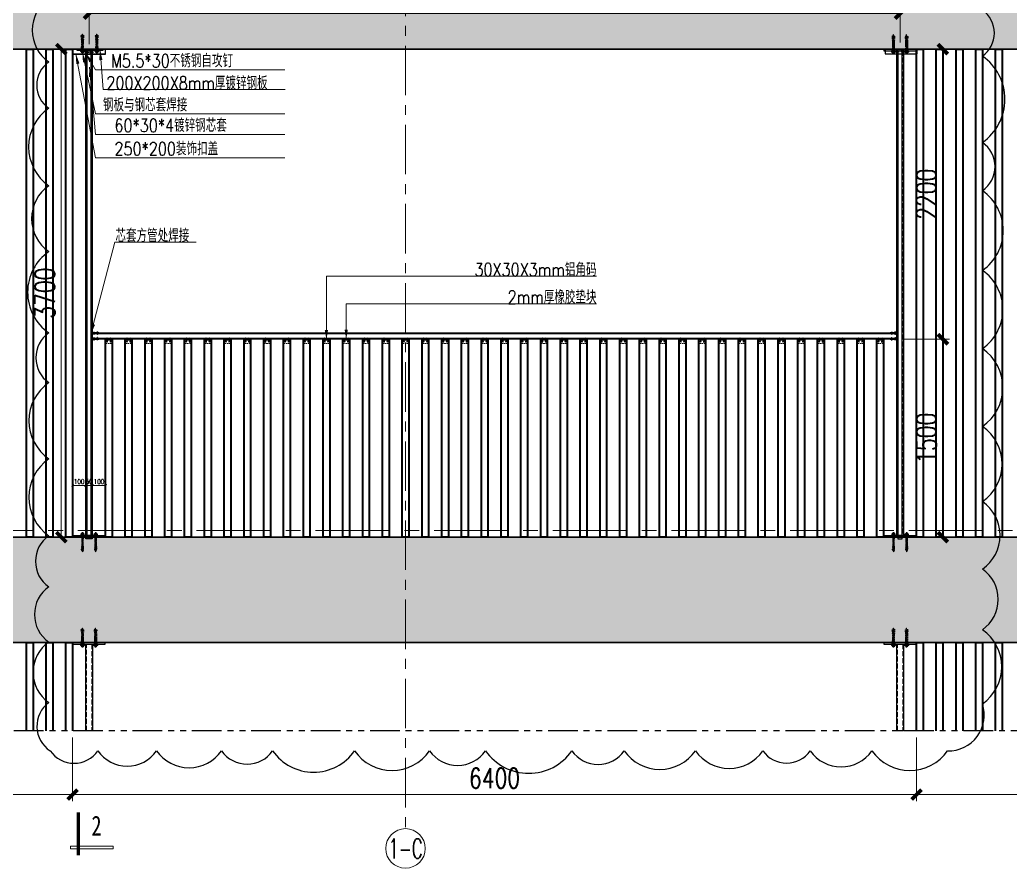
# Model space of a CAD drawing. Header units: millimetres. Extents: x 105307 to 134823, y 171302 to 228148.
# Drawn here: x 112036 to 119546, y 181940 to 188372 of the extents above; entities that cross this region are included whole.
import ezdxf
from ezdxf.enums import TextEntityAlignment as Align

# ---------------------------------------------------------------- set-up
doc = ezdxf.new("R2010")
doc.units = ezdxf.units.MM
for name, pattern in [('ACAD_ISO04W100', [30, 24, -3, 0, -3]), ('CENTER', [2, 1.25, -0.25, 0.25, -0.25]), ('DASH', [0.35, 0.25, -0.1]), ('DOTE', [2.42, 2, -0.2, 0.02, -0.2]), ('HIDDEN', [0.375, 0.25, -0.125]), ('PHANTOM2', [1.25, 0.625, -0.125, 0.125, -0.125, 0.125, -0.125])]:
    doc.linetypes.add(name, pattern=pattern)
doc.layers.get('DEFPOINTS').update_dxf_attribs({"lineweight": 0})
for name, color, linetype in [('00-AFDC-填充', 8, 'Continuous'), ('00_AXIS_轴线', 1, 'DOTE'), ('00_GJ-J 钢截面', 30, 'Continuous'), ('00_GJ-J 钢材截面', 30, 'Continuous'), ('00_SCREW_配件', 11, 'Continuous'), ('00_TC 填充', 252, 'Continuous'), ('00_ZDX 折断线', 6, 'PHANTOM2'), ('A-HATCH', 8, 'Continuous'), ('dim', 1, 'Continuous'), ('Q03轴线', 1, 'ACAD_ISO04W100'), ('Q08虚线', 75, 'HIDDEN'), ('Q09五金', 31, 'Continuous')]:
    doc.layers.add(name, color=color, linetype=linetype)
for name, color, linetype, lineweight in [('00_BZ 标注', 1, 'Continuous', 20), ('00_JG  结构', 5, 'Continuous', 30), ('00_JIAO 胶', 247, 'Continuous', 9), ('00_WZ 文字', 2, 'Continuous', 20), ('00_XC-T 型材投影', 143, 'Continuous', 40), ('00_XX 虚线', 8, 'HIDDEN', 9), ('00_ZX 轴线', 1, 'CENTER', 9)]:
    doc.layers.add(name, color=color, linetype=linetype, lineweight=lineweight)
doc.styles.add('_HZTXT', font='txt.shx', dxfattribs={"width": 0.8, "bigfont": 'HZTXT.shx'})
doc.styles.add('AFDC', font='romans.shx', dxfattribs={"width": 0.75, "bigfont": 'chinese.shx'})
doc.styles.add('AFDC-标题', font='STXIHEI.TTF', dxfattribs={"width": 0.75})
doc.dimstyles.new('DIM12', dxfattribs={"dimscale": 12, "dimtxt": 3, "dimasz": 1.5, "dimexe": 1, "dimexo": 1, "dimgap": 1, "dimtad": 1, "dimdec": 0, "dimzin": 12, "dimdsep": 46, "dimtxsty": 'AFDC', "dimblk": 'ARCHTICK', "dimcen": 1, "dimclrd": 1, "dimclre": 1, "dimclrt": 2, "dimadec": 0, "dimazin": 1, "dimtfac": 1, "dimtdec": 0, "dimtix": 1, "dimtmove": 2, "dimatfit": 3, "dimfxl": 0, "dimtolj": 1, "dimtzin": 0, "dimlwd": -1, "dimlwe": -1, "dimarcsym": 0})
doc.dimstyles.new('DIM50', dxfattribs={"dimscale": 50, "dimtxt": 3, "dimasz": 1.5, "dimexe": 1, "dimexo": 1, "dimgap": 1, "dimtad": 1, "dimdec": 0, "dimzin": 12, "dimdsep": 46, "dimtxsty": 'AFDC', "dimblk": 'ARCHTICK', "dimcen": 1, "dimclrd": 1, "dimclre": 1, "dimclrt": 2, "dimadec": 0, "dimazin": 1, "dimtfac": 1, "dimtdec": 0, "dimtix": 1, "dimtmove": 2, "dimatfit": 3, "dimfxl": 0, "dimtolj": 1, "dimtzin": 0, "dimlwd": -1, "dimlwe": -1, "dimarcsym": 0})

# ---------------------------------------------------------------- blocks, each defined once
blk = doc.blocks.new('轴线')
at = {"layer": '00_BZ 标注', "color": 1}
blk.add_circle((0, 0.03), 3, dxfattribs=at)
at = {"layer": '00_WZ 文字', "style": 'AFDC', "width": 0.6}
blk.add_attdef('A', text='', height=3, dxfattribs=at).set_placement((0.01, 0.15), align=Align.MIDDLE)
blk = doc.blocks.new('_ArchTick')
at = {"color": 0, "linetype": 'ByBlock', "const_width": 0.4}
blk.add_lwpolyline([(-0.5, -0.5), (0.5, 0.5)], dxfattribs=at)
blk = doc.blocks.new('*D68')
at = {"layer": '00_BZ 标注', "color": 1, "transparency": 16777216}
for p, q in [((109511.2, 182931.1), (109511.2, 182447.5)), ((112436.2, 182931.1), (112436.2, 182447.5)), ((109511.2, 182497.5), (112436.2, 182497.5))]:
    blk.add_line(p, q, dxfattribs=at)
at = {"layer": 'DEFPOINTS', "color": 0, "transparency": 16777216}
for p in [(109511.2, 182981.1), (112436.2, 182981.1), (112436.2, 182497.5)]:
    blk.add_point(p, dxfattribs=at)
at = {"layer": '00_BZ 标注', "color": 1, "transparency": 16777216, "xscale": 75, "yscale": 75, "zscale": 75, "rotation": 180}
blk.add_blockref('_ArchTick', (109511.2, 182497.5), dxfattribs=at)
at = {"layer": '00_BZ 标注', "color": 1, "transparency": 16777216, "xscale": 75, "yscale": 75, "zscale": 75}
blk.add_blockref('_ArchTick', (112436.2, 182497.5), dxfattribs=at)
at = {"layer": '00_BZ 标注', "color": 2, "transparency": 16777216, "insert": (110973.7, 182622.5), "char_height": 150, "attachment_point": 5, "style": 'AFDC'}
blk.add_mtext('\\A1;2925', dxfattribs=at)
blk = doc.blocks.new('*D69')
at = {"layer": '00_BZ 标注', "color": 1, "transparency": 16777216}
for p, q in [((112436.2, 182931.1), (112436.2, 182447.5)), ((118836.2, 182931.1), (118836.2, 182447.5)), ((112436.2, 182497.5), (118836.2, 182497.5))]:
    blk.add_line(p, q, dxfattribs=at)
at = {"layer": 'DEFPOINTS', "color": 0, "transparency": 16777216}
for p in [(112436.2, 182981.1), (118836.2, 182981.1), (118836.2, 182497.5)]:
    blk.add_point(p, dxfattribs=at)
at = {"layer": '00_BZ 标注', "color": 1, "transparency": 16777216, "xscale": 75, "yscale": 75, "zscale": 75, "rotation": 180}
blk.add_blockref('_ArchTick', (112436.2, 182497.5), dxfattribs=at)
at = {"layer": '00_BZ 标注', "color": 1, "transparency": 16777216, "xscale": 75, "yscale": 75, "zscale": 75}
blk.add_blockref('_ArchTick', (118836.2, 182497.5), dxfattribs=at)
at = {"layer": '00_BZ 标注', "color": 2, "transparency": 16777216, "insert": (115636.2, 182622.5), "char_height": 150, "attachment_point": 5, "style": 'AFDC'}
blk.add_mtext('\\A1;6400', dxfattribs=at)
blk = doc.blocks.new('*D70')
at = {"layer": '00_BZ 标注', "color": 1, "transparency": 16777216}
for p, q in [((118836.2, 182931.1), (118836.2, 182447.5)), ((121761.2, 182931.1), (121761.2, 182447.5)), ((118836.2, 182497.5), (121761.2, 182497.5))]:
    blk.add_line(p, q, dxfattribs=at)
at = {"layer": 'DEFPOINTS', "color": 0, "transparency": 16777216}
for p in [(118836.2, 182981.1), (121761.2, 182981.1), (121761.2, 182497.5)]:
    blk.add_point(p, dxfattribs=at)
at = {"layer": '00_BZ 标注', "color": 1, "transparency": 16777216, "xscale": 75, "yscale": 75, "zscale": 75, "rotation": 180}
blk.add_blockref('_ArchTick', (118836.2, 182497.5), dxfattribs=at)
at = {"layer": '00_BZ 标注', "color": 1, "transparency": 16777216, "xscale": 75, "yscale": 75, "zscale": 75}
blk.add_blockref('_ArchTick', (121761.2, 182497.5), dxfattribs=at)
at = {"layer": '00_BZ 标注', "color": 2, "transparency": 16777216, "insert": (120298.7, 182622.5), "char_height": 150, "attachment_point": 5, "style": 'AFDC'}
blk.add_mtext('\\A1;2925', dxfattribs=at)
blk = doc.blocks.new('sesg')
at = {"layer": '00_WZ 文字'}
blk.add_lwpolyline([(-1.2, 0.2), (5.3, 0.2), (5.3, -0.2), (-1.2, -0.2)], close=True, dxfattribs=at)
at = {"layer": '00_WZ 文字', "const_width": 0.5}
blk.add_lwpolyline([(0, 1.2), (0, -5.3)], dxfattribs=at)
at = {"layer": '00_WZ 文字', "style": 'AFDC', "width": 0.75}
blk.add_attdef('Y', (2, -4.8), '', height=3, dxfattribs=at)
blk = doc.blocks.new('sdfsf')
at = {"layer": 'Q03轴线', "ltscale": 0.5}
blk.add_line((48419.5, -7663.6), (48571.1, -7663.6), dxfattribs=at)
at = {"layer": 'Q08虚线', "ltscale": 10}
for p, q in [((48446.5, -7656.4), (48447.4, -7670.8)), ((48447.8, -7658.8), (48448.5, -7668.4)), ((48448.9, -7656.4), (48449.8, -7670.8)), ((48450.2, -7658.8), (48450.9, -7668.4)), ((48451.3, -7656.4), (48452.2, -7670.8)), ((48452.6, -7658.8), (48453.3, -7668.4)), ((48453.7, -7656.4), (48454.6, -7670.8)), ((48455, -7658.8), (48455.7, -7668.4)), ((48456.1, -7656.4), (48457, -7670.8)), ((48457.4, -7658.8), (48458.1, -7668.4)), ((48458.5, -7656.4), (48459.4, -7670.8)), ((48459.8, -7658.8), (48460.5, -7668.4)), ((48460.9, -7656.4), (48461.8, -7670.8)), ((48462.2, -7658.8), (48462.9, -7668.4)), ((48463.3, -7656.4), (48464.2, -7670.8)), ((48464.6, -7658.8), (48465.3, -7668.4)), ((48465.7, -7656.4), (48466.6, -7670.8)), ((48467, -7658.8), (48467.7, -7668.4)), ((48468.1, -7656.4), (48469, -7670.8))]:
    blk.add_line(p, q, dxfattribs=at)
at = {"layer": 'Q08虚线'}
for p, q in [((48469.5, -7660.1), (48469.5, -7669.6)), ((48527.9, -7657.6), (48535.1, -7657.6)), ((48527.9, -7669.6), (48535.1, -7669.6))]:
    blk.add_line(p, q, dxfattribs=at)
for points in [[(48469.5, -7657.6), (48468.1, -7656.4), (48467, -7658.8), (48465.7, -7656.4), (48464.6, -7658.8), (48463.3, -7656.4), (48462.2, -7658.8), (48460.9, -7656.4), (48459.8, -7658.8), (48458.5, -7656.4), (48457.4, -7658.8), (48456.1, -7656.4), (48455, -7658.8), (48453.7, -7656.4), (48452.6, -7658.8), (48451.3, -7656.4), (48450.2, -7658.8), (48448.9, -7656.4), (48447.8, -7658.8), (48446.5, -7656.4), (48446.1, -7657.4)], [(48446.1, -7668.4), (48447.4, -7670.8), (48448.5, -7668.4), (48449.8, -7670.8), (48450.9, -7668.4), (48452.2, -7670.8), (48453.3, -7668.4), (48454.6, -7670.8), (48455.7, -7668.4), (48457, -7670.8), (48458.1, -7668.4), (48459.4, -7670.8), (48460.5, -7668.4), (48461.8, -7670.8), (48462.9, -7668.4), (48464.2, -7670.8), (48465.3, -7668.4), (48466.6, -7670.8), (48467.7, -7668.4), (48469, -7670.8), (48469.5, -7669.6)]]:
    blk.add_lwpolyline(points, dxfattribs=at)
for points in [[(48524.7, -7657.6), (48469.5, -7657.6), (48469.5, -7669.6), (48524.7, -7669.6)], [(48527.9, -7670.8), (48527.9, -7656.4), (48524.7, -7656.4), (48524.7, -7670.8)]]:
    blk.add_lwpolyline(points, close=True, dxfattribs=at)
blk.add_lwpolyline([(48556.1, -7670.8, 0.414214), (48558.5, -7668.4), (48558.5, -7658.8, 0.414214), (48556.1, -7656.4), (48553.1, -7656.4), (48553.1, -7654.6), (48535.1, -7656.4), (48535.1, -7662.1), (48538.2, -7662.1), (48538.2, -7665.2), (48535.1, -7665.2), (48535.1, -7669.6), (48535.1, -7670.8), (48553.1, -7672.6), (48553.1, -7670.8)], format="xyb", close=True, dxfattribs=at)
blk.add_lwpolyline([(48553.1, -7671.3, 0.364755), (48549.1, -7666.6), (48541.3, -7665.2), (48541.3, -7662.1), (48549.1, -7660.7, 0.364755), (48553.1, -7656)], format="xyb", dxfattribs=at)
at = {"layer": 'Q09五金'}
for p, q in [((48426.2, -7658.8), (48426.9, -7668.4)), ((48427.3, -7656.4), (48428.2, -7670.8)), ((48428.6, -7658.8), (48429.3, -7668.4)), ((48428.6, -7658.8), (48429.3, -7668.4)), ((48429.7, -7656.4), (48430.6, -7670.8)), ((48431, -7658.8), (48431.7, -7668.4)), ((48431, -7658.8), (48431.7, -7668.4)), ((48441.1, -7650.2), (48443.5, -7654.4)), ((48441.1, -7677.1), (48443.5, -7672.9)), ((48443.5, -7670.8), (48446.1, -7670.8))]:
    blk.add_line(p, q, dxfattribs=at)
for points in [[(48424.5, -7667.2), (48425.2, -7668.4), (48426.9, -7668.4), (48428.2, -7670.8), (48429.3, -7668.4), (48430.6, -7670.8), (48431.7, -7668.4), (48432, -7669), (48432, -7656.7), (48431, -7658.8), (48429.7, -7656.4), (48428.6, -7658.8), (48427.3, -7656.4), (48426.2, -7658.8), (48425.2, -7658.8), (48424.5, -7660), (48424.5, -7663.6)], [(48446.1, -7678), (48443.5, -7678), (48443.5, -7649.1), (48446.1, -7649.1)]]:
    blk.add_lwpolyline(points, close=True, dxfattribs=at)
for points in [[(48434.4, -7650.2), (48432, -7654.4), (48432, -7672.9), (48434.4, -7677.1)], [(48441.1, -7657.4), (48434.3, -7657.4)], [(48443.5, -7656.4), (48446.1, -7656.4)], [(48441.1, -7669.9), (48434.4, -7669.9)]]:
    blk.add_lwpolyline(points, dxfattribs=at)
blk.add_lwpolyline([(48441, -7650.2), (48434.4, -7650.2, 0.309486), (48434.3, -7657.4, 0.176686), (48434.4, -7669.9, 0.30947), (48434.4, -7677.1), (48441.1, -7677.1, 0.30947), (48441.1, -7669.9, 0.176686), (48441.1, -7657.4, 0.309486)], format="xyb", close=True, dxfattribs=at)
blk = doc.blocks.new('A$Ce35b2fd0')
at = {"layer": '00_GJ-J 钢材截面'}
blk.add_lwpolyline([(-2, 122), (10, 122), (10, -122), (-2, -122)], close=True, dxfattribs=at)
at = {"layer": 'dim'}
for p in [(-48446.6, 7713.6), (-48446.6, 7613.6)]:
    blk.add_blockref('sdfsf', p, dxfattribs=at)
blk = doc.blocks.new('*D75')
at = {"layer": '00_BZ 标注', "color": 1, "transparency": 16777216}
for p, q in [((112486.2, 188149.8), (112301, 188149.8)), ((112351, 188149.8), (112351, 184449.8)), ((112486.2, 184449.8), (112301, 184449.8))]:
    blk.add_line(p, q, dxfattribs=at)
at = {"layer": 'DEFPOINTS', "color": 0, "transparency": 16777216}
for p in [(112536.2, 188149.8), (112351, 184449.8), (112536.2, 184449.8)]:
    blk.add_point(p, dxfattribs=at)
at = {"layer": '00_BZ 标注', "color": 1, "transparency": 16777216, "xscale": 75, "yscale": 75, "zscale": 75}
for p, rotation in [((112351, 188149.8), 90), ((112351, 184449.8), 270)]:
    blk.add_blockref('_ArchTick', p, dxfattribs=dict(at, rotation=rotation))
at = {"layer": '00_BZ 标注', "color": 2, "transparency": 16777216, "insert": (112226, 186299.8), "char_height": 150, "attachment_point": 5, "rotation": 90, "style": 'AFDC'}
blk.add_mtext('\\A1;3700', dxfattribs=at)
blk = doc.blocks.new('*D72')
at = {"layer": '00_BZ 标注', "color": 1, "transparency": 16777216}
for p, q in [((112561.3, 188187.8), (112561.3, 188469.5)), ((118711.3, 188199.9), (118711.3, 188469.5)), ((112561.3, 188419.5), (118711.3, 188419.5))]:
    blk.add_line(p, q, dxfattribs=at)
at = {"layer": 'DEFPOINTS', "color": 0, "transparency": 16777216}
for p in [(118711.3, 188419.5), (112561.3, 188137.8), (118711.3, 188149.9)]:
    blk.add_point(p, dxfattribs=at)
at = {"layer": '00_BZ 标注', "color": 1, "transparency": 16777216, "xscale": 75, "yscale": 75, "zscale": 75, "rotation": 180}
blk.add_blockref('_ArchTick', (112561.3, 188419.5), dxfattribs=at)
at = {"layer": '00_BZ 标注', "color": 1, "transparency": 16777216, "xscale": 75, "yscale": 75, "zscale": 75}
blk.add_blockref('_ArchTick', (118711.3, 188419.5), dxfattribs=at)
at = {"layer": '00_BZ 标注', "color": 2, "transparency": 16777216, "insert": (115636.3, 188544.5), "char_height": 150, "attachment_point": 5, "style": 'AFDC'}
blk.add_mtext('\\A1;6150', dxfattribs=at)
blk = doc.blocks.new('*D76')
at = {"layer": '00_BZ 标注', "color": 1, "transparency": 16777216}
for p, q in [((118736.2, 185949.8), (119086.2, 185949.8)), ((119036.2, 184449.8), (119036.2, 185949.8)), ((118286.3, 184449.8), (119086.2, 184449.8))]:
    blk.add_line(p, q, dxfattribs=at)
at = {"layer": 'DEFPOINTS', "color": 0, "transparency": 16777216}
for p in [(118686.2, 185949.8), (119036.2, 185949.8), (118236.3, 184449.8)]:
    blk.add_point(p, dxfattribs=at)
at = {"layer": '00_BZ 标注', "color": 1, "transparency": 16777216, "xscale": 75, "yscale": 75, "zscale": 75}
for p, rotation in [((119036.2, 185949.8), 90), ((119036.2, 184449.8), 270)]:
    blk.add_blockref('_ArchTick', p, dxfattribs=dict(at, rotation=rotation))
at = {"layer": '00_BZ 标注', "color": 2, "transparency": 16777216, "insert": (118911.2, 185199.8), "char_height": 150, "attachment_point": 5, "rotation": 90, "style": 'AFDC'}
blk.add_mtext('\\A1;1500', dxfattribs=at)
blk = doc.blocks.new('*D77')
at = {"layer": '00_BZ 标注', "color": 1, "transparency": 16777216}
for p, q in [((117844.8, 188149.8), (119086.2, 188149.8)), ((119036.2, 185949.8), (119036.2, 188149.8)), ((118736.2, 185949.8), (119086.2, 185949.8))]:
    blk.add_line(p, q, dxfattribs=at)
at = {"layer": 'DEFPOINTS', "color": 0, "transparency": 16777216}
for p in [(117794.8, 188149.8), (119036.2, 188149.8), (118686.2, 185949.8)]:
    blk.add_point(p, dxfattribs=at)
at = {"layer": '00_BZ 标注', "color": 1, "transparency": 16777216, "xscale": 75, "yscale": 75, "zscale": 75}
for p, rotation in [((119036.2, 188149.8), 90), ((119036.2, 185949.8), 270)]:
    blk.add_blockref('_ArchTick', p, dxfattribs=dict(at, rotation=rotation))
at = {"layer": '00_BZ 标注', "color": 2, "transparency": 16777216, "insert": (118911.2, 187049.8), "char_height": 150, "attachment_point": 5, "rotation": 90, "style": 'AFDC'}
blk.add_mtext('\\A1;2200', dxfattribs=at)
blk = doc.blocks.new('*U80')
at = {"layer": '00_GJ-J 钢截面'}
blk.add_lwpolyline([(0, 459.9), (50, 459.9), (50, -3244.5), (0, -3244.5)], close=True, dxfattribs=at)
at = {"layer": '00_GJ-J 钢截面', "color": 8, "linetype": 'DASH', "ltscale": 150}
blk.add_lwpolyline([(5, 459.9), (45, 459.9), (45, -3244.5), (5, -3244.5)], close=True, dxfattribs=at)
blk = doc.blocks.new('*U42')
at = {"layer": '00_GJ-J 钢截面'}
blk.add_lwpolyline([(0, 431.5), (50, 431.5), (50, -3244.5), (0, -3244.5)], close=True, dxfattribs=at)
at = {"layer": '00_GJ-J 钢截面', "color": 8, "linetype": 'DASH', "ltscale": 150}
blk.add_lwpolyline([(5, 431.5), (45, 431.5), (45, -3244.5), (5, -3244.5)], close=True, dxfattribs=at)
blk = doc.blocks.new('*U43')
at = {"layer": '00_GJ-J 钢截面'}
blk.add_lwpolyline([(0, 533.5), (50, 533.5), (50, -5566.4), (0, -5566.4)], close=True, dxfattribs=at)
at = {"layer": '00_GJ-J 钢截面', "color": 8, "linetype": 'DASH', "ltscale": 150}
blk.add_lwpolyline([(5, 533.5), (45, 533.5), (45, -5566.4), (5, -5566.4)], close=True, dxfattribs=at)
blk = doc.blocks.new('*U51')
at = {"layer": '00_AXIS_轴线', "ltscale": 0.1}
blk.add_line((0, 4.1), (0, -16.3), dxfattribs=at)
at = {"layer": '00_SCREW_配件'}
for p, q in [((-1.5, 0), (-1.5, -0.9)), ((1.5, 0), (1.5, -0.4)), ((-2.1, -1.2), (2.1, -0.7)), ((-2.1, -1.2), (-1.5, -0.9)), ((-2.1, -1.2), (-1.5, -1.5)), ((-2.1, -2.6), (2.1, -2.1)), ((-2.1, -2.6), (-1.5, -2.3)), ((-2.1, -2.6), (-1.5, -2.9)), ((-2.1, -4), (2.1, -3.5)), ((-2.1, -4), (-1.5, -3.7)), ((-2.1, -4), (-1.5, -4.3)), ((-2.1, -5.4), (2.1, -4.9)), ((-2.1, -5.4), (-1.5, -5.1)), ((-2.1, -5.4), (-1.5, -5.7)), ((-2.1, -6.8), (2.1, -6.3)), ((-2.1, -6.8), (-1.5, -6.5)), ((-2.1, -6.8), (-1.5, -7.1)), ((-2.1, -8.2), (2.1, -7.7)), ((-2.1, -8.2), (-1.5, -7.9)), ((-2.1, -8.2), (-1.5, -8.5)), ((-2.1, -9.6), (2.1, -9.1)), ((-2.1, -9.6), (-1.5, -9.3)), ((-2.1, -9.6), (-1.5, -9.9)), ((-2.1, -11), (2.1, -10.5)), ((-2.1, -11), (-1.5, -10.7)), ((-2.1, -11), (-1.5, -11.3)), ((-1.6, -12.3), (1.7, -11.9)), ((-1.6, -12.3), (-1.3, -12)), ((-1.6, -12.3), (-1, -12.6)), ((-1.5, -0.9), (1.5, -0.4)), ((-1.5, -1.5), (1.5, -1)), ((-1.5, -1.5), (-1.5, -2.3)), ((-1.5, -2.3), (1.5, -1.8)), ((-1.5, -2.9), (1.5, -2.4)), ((-1.5, -2.9), (-1.5, -3.7)), ((-1.5, -3.7), (1.5, -3.2)), ((-1.5, -4.3), (1.5, -3.8)), ((-1.5, -4.3), (-1.5, -5.1)), ((-1.5, -5.1), (1.5, -4.6)), ((-1.5, -5.7), (1.5, -5.2)), ((-1.5, -5.7), (-1.5, -6.5)), ((-1.5, -6.5), (1.5, -6)), ((-1.5, -7.1), (1.5, -6.6)), ((-1.5, -7.1), (-1.5, -7.9)), ((-1.5, -7.9), (1.5, -7.4)), ((-1.5, -8.5), (1.5, -8)), ((-1.5, -8.5), (-1.5, -9.3)), ((-1.5, -9.3), (1.5, -8.8)), ((-1.5, -9.9), (1.5, -9.4)), ((-1.5, -9.9), (-1.5, -10.7)), ((-1.5, -10.7), (1.5, -10.2)), ((-1.5, -11.3), (1.5, -10.8)), ((-1.5, -11.3), (-1.5, -11.4)), ((-1.3, -12), (-1.5, -11.4)), ((-1.3, -12), (1.4, -11.6)), ((-1, -12.6), (1.2, -12.3)), ((-0.7, -13.4), (-1, -12.6)), ((-0.9, -13.7), (1, -13.4)), ((-0.9, -13.7), (-0.7, -13.4)), ((-0.9, -13.7), (-0.5, -13.9)), ((-0.7, -13.4), (0.8, -13.1)), ((-0.5, -13.9), (0.6, -13.8)), ((0, -15.1), (-0.5, -13.9)), ((0, -15.1), (0.6, -13.8)), ((1, -13.4), (0.6, -13.8)), ((0.8, -13.1), (1.2, -12.3)), ((1, -13.4), (0.8, -13.1)), ((1.7, -11.9), (1.2, -12.3)), ((1.4, -11.6), (1.5, -11.4)), ((1.7, -11.9), (1.4, -11.6)), ((1.5, -0.3), (1.5, -0.4)), ((2.1, -0.7), (1.5, -0.4)), ((2.1, -0.7), (1.5, -1)), ((1.5, -1), (1.5, -1.8)), ((1.5, -1), (1.5, -1.8)), ((2.1, -2.1), (1.5, -1.8)), ((2.1, -2.1), (1.5, -2.4)), ((1.5, -2.4), (1.5, -3.2)), ((2.1, -3.5), (1.5, -3.2)), ((2.1, -3.5), (1.5, -3.8)), ((1.5, -3.8), (1.5, -4.6)), ((2.1, -4.9), (1.5, -4.6)), ((2.1, -4.9), (1.5, -5.2)), ((1.5, -5.2), (1.5, -6)), ((2.1, -6.3), (1.5, -6)), ((2.1, -6.3), (1.5, -6.6)), ((1.5, -6.6), (1.5, -7.4)), ((2.1, -7.7), (1.5, -7.4)), ((2.1, -7.7), (1.5, -8)), ((1.5, -8), (1.5, -8.8)), ((2.1, -9.1), (1.5, -8.8)), ((2.1, -9.1), (1.5, -9.4)), ((1.5, -9.4), (1.5, -10.2)), ((2.1, -10.5), (1.5, -10.2)), ((2.1, -10.5), (1.5, -10.8)), ((1.5, -10.8), (1.5, -11.4))]:
    blk.add_line(p, q, dxfattribs=at)
blk.add_lwpolyline([(4, 0.2), (4, 1.2, 0.257344), (3.5, 2.1, 0.110418), (0.8, 3.1), (0.8, 2.8), (-0.8, 2.8), (-0.8, 3.1, 0.110418), (-3.5, 2.1, 0.257344), (-4, 1.2), (-4, 0.2, 0.414214), (-3.8, 0), (3.8, 0, 0.414214)], format="xyb", close=True, dxfattribs=at)
blk = doc.blocks.new('*U55')
at = {"layer": '00_AXIS_轴线', "ltscale": 0.1}
for p, q in [((0, -6.8), (0, 2.8)), ((-4.8, -2), (4.8, -2))]:
    blk.add_line(p, q, dxfattribs=at)
at = {"layer": '00_SCREW_配件'}
for p, q in [((-0.3, -1.4), (-0.5, 0)), ((0.3, -1.4), (0.5, 0)), ((-0.6, -1.7), (-2, -1.5)), ((-0.6, -2.3), (-2, -2.5)), ((-0.5, -1.7), (-1, -1.5)), ((-0.5, -2.3), (-1, -2.5)), ((-0.3, -1.5), (-0.5, -1)), ((-0.3, -2.5), (-0.5, -3)), ((-0.3, -2.6), (-0.5, -4)), ((0.3, -1.5), (0.5, -1)), ((0.5, -3), (0.3, -2.5)), ((0.3, -2.6), (0.5, -4)), ((0.5, -1.7), (1, -1.5)), ((0.5, -2.3), (1, -2.5)), ((0.6, -1.7), (2, -1.5)), ((0.6, -2.3), (2, -2.5))]:
    blk.add_line(p, q, dxfattribs=at)
for points in [[(-2, -1.5), (-1, -1.5, 0.414214), (-0.5, -1), (-0.5, 0), (0.5, 0), (0.5, -1, 0.414214), (1, -1.5), (2, -1.5), (2, -2.5), (1, -2.5, 0.414214), (0.5, -3), (0.5, -4), (-0.5, -4), (-0.5, -3, 0.414214), (-1, -2.5), (-2, -2.5)], [(0.3, -2.5, -0.414214), (0.5, -2.3), (0.6, -2.3), (0.6, -1.7), (0.5, -1.7, -0.414214), (0.3, -1.5), (0.3, -1.4), (-0.3, -1.4), (-0.3, -1.5, -0.414214), (-0.5, -1.7), (-0.6, -1.7), (-0.6, -2.3), (-0.5, -2.3, -0.414214), (-0.3, -2.5), (-0.3, -2.6), (0.3, -2.6)]]:
    blk.add_lwpolyline(points, format="xyb", close=True, dxfattribs=at)
blk.add_circle((0, -2), 4, dxfattribs=at)
blk = doc.blocks.new('*U52')
at = {"layer": '00_TC 填充'}
h = blk.add_hatch(dxfattribs=at)
h.set_pattern_fill('ANSI37', color=256, angle=-90)
h.set_pattern_definition([(315, (36935.2638, 129588.3902), (1.122532015, 1.122532015), []), (45, (36935.2638, 129588.3902), (-1.122532015, 1.122532015), [])])
h.paths.add_polyline_path([(50, 2), (50, 0), (0, 0), (0, 2)])
at = {"layer": '00_JIAO 胶'}
blk.add_lwpolyline([(50, 2), (50, 0), (0, 0), (0, 2)], close=True, dxfattribs=at)
blk = doc.blocks.new('20231121.144608')
at = {"layer": '00_XX 虚线', "ltscale": 45}
blk.add_line((4, 27), (50, 27), dxfattribs=at)
blk.add_lwpolyline([(4, 0), (50, 0), (50, 30), (4, 30)], close=True, dxfattribs=at)
at = {"xscale": -1}
blk.add_blockref('*U52', (52, 30), dxfattribs=at)
at = {"xscale": -1, "rotation": 180}
for name, p in [('*U55', (14, 13)), ('*U55', (40, 13)), ('*U51', (40, 27))]:
    blk.add_blockref(name, p, dxfattribs=at)
at = {"rotation": 180}
blk.add_blockref('*U51', (14, 27), dxfattribs=at)
blk = doc.blocks.new('*D78')
at = {"layer": '00_BZ 标注', "color": 1, "transparency": 16777216}
for p, q in [((112436.2, 184666.5), (112436.2, 184853.3)), ((112436.2, 184841.3), (112536, 184841.3)), ((112536, 184666.5), (112536, 184853.3))]:
    blk.add_line(p, q, dxfattribs=at)
at = {"layer": 'DEFPOINTS', "color": 0, "transparency": 16777216}
for p in [(112536, 184841.3), (112436.2, 184654.5), (112536, 184654.5)]:
    blk.add_point(p, dxfattribs=at)
at = {"layer": '00_BZ 标注', "color": 1, "transparency": 16777216, "xscale": 18, "yscale": 18, "zscale": 18, "rotation": 180}
blk.add_blockref('_ArchTick', (112436.2, 184841.3), dxfattribs=at)
at = {"layer": '00_BZ 标注', "color": 1, "transparency": 16777216, "xscale": 18, "yscale": 18, "zscale": 18}
blk.add_blockref('_ArchTick', (112536, 184841.3), dxfattribs=at)
at = {"layer": '00_BZ 标注', "color": 2, "transparency": 16777216, "insert": (112486.1, 184871.3), "char_height": 36, "attachment_point": 5, "style": 'AFDC'}
blk.add_mtext('\\A1;100', dxfattribs=at)
blk = doc.blocks.new('*D73')
at = {"layer": '00_BZ 标注', "color": 1, "transparency": 16777216}
for p, q in [((112536.3, 184841.3), (112518.3, 184841.3)), ((112536.3, 184666.5), (112536.3, 184853.3)), ((112536.3, 184841.3), (112586.3, 184841.3)), ((112586.3, 184788.7), (112586.3, 184853.3)), ((112586.3, 184841.3), (112604.3, 184841.3))]:
    blk.add_line(p, q, dxfattribs=at)
at = {"layer": 'DEFPOINTS', "color": 0, "transparency": 16777216}
for p in [(112586.3, 184841.3), (112586.3, 184776.7), (112536.3, 184654.5)]:
    blk.add_point(p, dxfattribs=at)
at = {"layer": '00_BZ 标注', "color": 1, "transparency": 16777216, "xscale": 18, "yscale": 18, "zscale": 18}
blk.add_blockref('_ArchTick', (112536.3, 184841.3), dxfattribs=at)
at = {"layer": '00_BZ 标注', "color": 1, "transparency": 16777216, "xscale": 18, "yscale": 18, "zscale": 18, "rotation": 180}
blk.add_blockref('_ArchTick', (112586.3, 184841.3), dxfattribs=at)
at = {"layer": '00_BZ 标注', "color": 2, "transparency": 16777216, "insert": (112561.3, 184871.3), "char_height": 36, "attachment_point": 5, "style": 'AFDC'}
blk.add_mtext('\\A1;50', dxfattribs=at)
blk = doc.blocks.new('*D79')
at = {"layer": '00_BZ 标注', "color": 1, "transparency": 16777216}
for p, q in [((112586.3, 184788.7), (112586.3, 184853.3)), ((112586.3, 184841.3), (112686.3, 184841.3)), ((112686.3, 184789.5), (112686.3, 184853.3))]:
    blk.add_line(p, q, dxfattribs=at)
at = {"layer": 'DEFPOINTS', "color": 0, "transparency": 16777216}
for p in [(112686.3, 184841.3), (112586.3, 184776.7), (112686.3, 184777.5)]:
    blk.add_point(p, dxfattribs=at)
at = {"layer": '00_BZ 标注', "color": 1, "transparency": 16777216, "xscale": 18, "yscale": 18, "zscale": 18, "rotation": 180}
blk.add_blockref('_ArchTick', (112586.3, 184841.3), dxfattribs=at)
at = {"layer": '00_BZ 标注', "color": 1, "transparency": 16777216, "xscale": 18, "yscale": 18, "zscale": 18}
blk.add_blockref('_ArchTick', (112686.3, 184841.3), dxfattribs=at)
at = {"layer": '00_BZ 标注', "color": 2, "transparency": 16777216, "insert": (112636.3, 184871.3), "char_height": 36, "attachment_point": 5, "style": 'AFDC'}
blk.add_mtext('\\A1;100', dxfattribs=at)
blk = doc.blocks.new('*U64')
at = {"layer": '00_GJ-J 钢截面'}
blk.add_lwpolyline([(0, 431.5), (50, 431.5), (50, -225.1), (0, -225.1)], close=True, dxfattribs=at)
at = {"layer": '00_GJ-J 钢截面', "color": 8, "linetype": 'DASH', "ltscale": 150}
blk.add_lwpolyline([(5, 431.5), (45, 431.5), (45, -225.1), (5, -225.1)], close=True, dxfattribs=at)

msp = doc.modelspace()

# ---------------------------------------------------------------- hatches: boundary and pattern name
at = {"layer": 'A-HATCH'}
h = msp.add_hatch(dxfattribs=at)
h.set_pattern_fill('钢筋混凝土', color=256, scale=30, style=0, pattern_type=2)
h.set_pattern_definition([(45, (-1e-11, 0), (-106.06602, 106.06602), []), (50, (-1e-11, 0), (215.17805, -18.82564), [22.5, -247.5]), (355, (-1e-11, 0), (-41.6254, 225.65764), [18, -198]), (100.4514, (17.93, -1.57), (173.55281, 206.83186), [19.12206, -210.34263]), (46.1842, (-1e-11, 60), (320.1723, -49.6557), [33.75, -371.25]), (96.6356, (26.68, 55.86), (280.3988, 292.23536), [28.6831, -315.5139]), (351.1842, (-1e-11, 60), (280.3986, 292.2356), [27, -297]), (21, (30, 45), (179.07212, -120.78567), [22.5, -247.5]), (326, (30, 45), (72.9946, 217.54501), [18, -198]), (71.4514, (44.92, 34.93), (252.06679, 96.75915), [19.12206, -210.34263]), (37.5, (-1e-11, 0), (3.647957, 99.868156), [1.5, -195.6, 1.5, -201, 1.5, -198.75]), (7.5, (-1e-11, 0), (78.92086, 118.323514), [1.5, -114.6, 1.5, -191.1, 1.5, -75.75]), (327.5, (-66.9, 0), (160.14673, -6.766462), [1.5, -75, 1.5, -234, 1.5, -310.5]), (317.5, (-96.9, 0), (174.95585, 30.031495), [1.5, -97.5, 1.5, -155.4, 1.5, -220.5])])
h.paths.add_polyline_path([(109511.2, 188949.8), (121736.2, 188949.8), (121736.2, 188149.8), (109511.2, 188149.8)])
h = msp.add_hatch(dxfattribs=at)
h.set_pattern_fill('钢筋混凝土', color=256, scale=30, style=0, pattern_type=2)
h.set_pattern_definition([(45, (-3e-11, -4500), (-106.06602, 106.06602), []), (50, (-3e-11, -4500), (215.17805, -18.82564), [22.5, -247.5]), (355, (-3e-11, -4500), (-41.6254, 225.65764), [18, -198]), (100.4514, (17.93, -4501.57), (173.55281, 206.83186), [19.12206, -210.34263]), (46.1842, (-3e-11, -4440), (320.1723, -49.6557), [33.75, -371.25]), (96.6356, (26.68, -4444.14), (280.3988, 292.23536), [28.6831, -315.5139]), (351.1842, (-3e-11, -4440), (280.3986, 292.2356), [27, -297]), (21, (30, -4455), (179.07212, -120.78567), [22.5, -247.5]), (326, (30, -4455), (72.9946, 217.54501), [18, -198]), (71.4514, (44.92, -4465.07), (252.06679, 96.75915), [19.12206, -210.34263]), (37.5, (-3e-11, -4500), (3.647957, 99.868156), [1.5, -195.6, 1.5, -201, 1.5, -198.75]), (7.5, (-3e-11, -4500), (78.92086, 118.323514), [1.5, -114.6, 1.5, -191.1, 1.5, -75.75]), (327.5, (-66.9, -4500), (160.14673, -6.766462), [1.5, -75, 1.5, -234, 1.5, -310.5]), (317.5, (-96.9, -4500), (174.95585, 30.031495), [1.5, -97.5, 1.5, -155.4, 1.5, -220.5])])
h.paths.add_polyline_path([(109511.2, 184449.8), (121736.2, 184449.8), (121736.2, 183649.8), (109511.2, 183649.8)])

# ---------------------------------------------------------------- linework, layer by layer
at = {"color": 2}
msp.add_lwpolyline([(112255.8, 188534.4, 0.520567), (112255.8, 188052.4, 0.520567), (112255.8, 187701.6, 0.520567), (112255.8, 187114.6, 0.520567), (112255.8, 186614.7, 0.520567), (112255.8, 185998.8, 0.520567), (112255.8, 185621.7, 0.520567), (112255.8, 185043.3, 0.520567), (112255.8, 184460.3, 0.520567), (112255.8, 184072.5, 0.520567), (112255.8, 183654.5, 0.520567), (112255.8, 183195.4, 0.520567), (112266.6, 182829.4, 0.520567), (112628.3, 182829.4, 0.520567), (113072.9, 182829.4, 0.520567), (113566.5, 182829.4, 0.520567), (113953.3, 182829.4, 0.520567), (114575, 182829.4, 0.520567), (115143, 182829.4, 0.520567), (115567.9, 182829.4, 0.520567), (116222.9, 182829.4, 0.520567), (116619.3, 182829.4, 0.520567), (117160.2, 182829.4, 0.520567), (117671.3, 182829.4, 0.520567), (118029.9, 182829.4, 0.520567), (118497.9, 182829.4, 0.520567), (119071.3, 182829.4, 0.520567), (119336.2, 183185.5, 0.520567), (119336.2, 183748.1, 0.520567), (119336.2, 184207.4, 0.520567), (119336.2, 184719.2, 0.520567), (119336.2, 185288.4, 0.520567), (119336.2, 185879.4, 0.520567), (119336.2, 186472.2, 0.520567), (119336.2, 187076.5, 0.520567), (119336.2, 187442.1, 0.520567), (119336.2, 188097.2, 0.520567), (119336.2, 188446.2, 0.520567)], format="xyb", dxfattribs=at)
at = {"color": 6}
for points in [[(112436.2, 188149.8), (112436.2, 188112.9), (112686, 188112.9), (112686, 188149.8)], [(112437.4, 188149.8), (112437.4, 188114.1), (112684.8, 188114.1), (112684.8, 188149.8)], [(118597.6, 188150), (118597.6, 188113.2), (118841.3, 188113.2), (118841.3, 188150)], [(118598.8, 188150), (118598.8, 188114.4), (118840.1, 188114.4), (118840.1, 188150)]]:
    msp.add_lwpolyline(points, dxfattribs=at)
msp.add_lwpolyline([(112541.3, 188141.8), (112669.1, 188141.8), (112669.1, 188149.8), (112549.3, 188149.8), (112469.3, 188149.8), (112469.3, 188141.8), (112669.1, 188141.8)])
at = {"color": 3}
for points in [[(112546.1, 188141.8), (112575.9, 188141.8), (112575.9, 184461.8), (112546.1, 184461.8)], [(118696.1, 188149.9), (118725.9, 188149.9), (118725.8, 184433.4), (118696, 184433.4)], [(118696.1, 185990.8), (112575.9, 185990.5), (112575.9, 185959.5), (118696.1, 185959.9)]]:
    msp.add_lwpolyline(points, close=True, dxfattribs=at)
at = {"color": 4}
for points in [[(112560, 188114.1), (112562, 188114.1), (112562, 188112.9), (112560, 188112.9)], [(118708.7, 188122.3), (118710.7, 188122.3), (118710.7, 188121.1), (118708.7, 188121.1)]]:
    msp.add_lwpolyline(points, close=True, dxfattribs=at)
at = {"layer": '00-AFDC-填充'}
for points in [[(109511.2, 188149.8), (121761.2, 188149.8)], [(109511.2, 184449.8), (121761.2, 184449.8)], [(109511.2, 183649.8), (121761.2, 183649.8)], [(109511.2, 183649.8), (121761.2, 183649.8)]]:
    msp.add_lwpolyline(points, dxfattribs=at)
at = {"layer": '00_JG  结构'}
for points in [[(109511.2, 188949.8), (121736.2, 188949.8), (121736.2, 188149.8), (109511.2, 188149.8)], [(109511.2, 184449.8), (121736.2, 184449.8), (121736.2, 183649.8), (109511.2, 183649.8)]]:
    msp.add_lwpolyline(points, close=True, dxfattribs=at)
at = {"layer": '00_XC-T 型材投影'}
for points in [[(112136.2, 184449.8), (112086.2, 184449.8), (112086.2, 188149.8), (112136.2, 188149.8)], [(112286.2, 184449.8), (112236.2, 184449.8), (112236.2, 188149.8), (112286.2, 188149.8)], [(112436.2, 184449.8), (112386.2, 184449.8), (112386.2, 188149.8), (112436.2, 188149.8)], [(118886.2, 184449.8), (118836.2, 184449.8), (118836.2, 188149.8), (118886.2, 188149.8)], [(119036.2, 184449.8), (118986.2, 184449.8), (118986.2, 188149.8), (119036.2, 188149.8)], [(119186.2, 184449.8), (119136.2, 184449.8), (119136.2, 188149.8), (119186.2, 188149.8)], [(119336.2, 184449.8), (119286.2, 184449.8), (119286.2, 188149.8), (119336.2, 188149.8)], [(119486.2, 184449.8), (119436.2, 184449.8), (119436.2, 188149.8), (119486.2, 188149.8)], [(112736.3, 184449.8), (112686.3, 184449.8), (112686.3, 185947.8), (112736.3, 185947.8)], [(112886.3, 184449.8), (112836.3, 184449.8), (112836.3, 185947.8), (112886.3, 185947.8)], [(113036.3, 184449.8), (112986.3, 184449.8), (112986.3, 185947.8), (113036.3, 185947.8)], [(113186.3, 184449.8), (113136.3, 184449.8), (113136.3, 185947.8), (113186.3, 185947.8)], [(113336.3, 184449.8), (113286.3, 184449.8), (113286.3, 185947.8), (113336.3, 185947.8)], [(113486.3, 184449.8), (113436.3, 184449.8), (113436.3, 185947.8), (113486.3, 185947.8)], [(113636.3, 184449.8), (113586.3, 184449.8), (113586.3, 185947.8), (113636.3, 185947.8)], [(113786.3, 184449.8), (113736.3, 184449.8), (113736.3, 185947.8), (113786.3, 185947.8)], [(113936.3, 184449.8), (113886.3, 184449.8), (113886.3, 185947.8), (113936.3, 185947.8)], [(114086.3, 184449.8), (114036.3, 184449.8), (114036.3, 185947.8), (114086.3, 185947.8)], [(114236.3, 184449.8), (114186.3, 184449.8), (114186.3, 185947.8), (114236.3, 185947.8)], [(114386.3, 184449.8), (114336.3, 184449.8), (114336.3, 185947.8), (114386.3, 185947.8)], [(114536.3, 184449.8), (114486.3, 184449.8), (114486.3, 185947.8), (114536.3, 185947.8)], [(114686.3, 184449.8), (114636.3, 184449.8), (114636.3, 185947.8), (114686.3, 185947.8)], [(114836.3, 184449.8), (114786.3, 184449.8), (114786.3, 185947.8), (114836.3, 185947.8)], [(114986.3, 184449.8), (114936.3, 184449.8), (114936.3, 185947.8), (114986.3, 185947.8)], [(115136.3, 184449.8), (115086.3, 184449.8), (115086.3, 185947.8), (115136.3, 185947.8)], [(115286.3, 184449.8), (115236.3, 184449.8), (115236.3, 185947.8), (115286.3, 185947.8)], [(115436.3, 184449.8), (115386.3, 184449.8), (115386.3, 185947.8), (115436.3, 185947.8)], [(115586.3, 184449.8), (115536.3, 184449.8), (115536.3, 185947.8), (115586.3, 185947.8)], [(115736.3, 184449.8), (115686.3, 184449.8), (115686.3, 185947.8), (115736.3, 185947.8)], [(115886.3, 184449.8), (115836.3, 184449.8), (115836.3, 185947.8), (115886.3, 185947.8)], [(116036.3, 184449.8), (115986.3, 184449.8), (115986.3, 185947.8), (116036.3, 185947.8)], [(116186.3, 184449.8), (116136.3, 184449.8), (116136.3, 185947.8), (116186.3, 185947.8)], [(116336.3, 184449.8), (116286.3, 184449.8), (116286.3, 185947.8), (116336.3, 185947.8)], [(116486.3, 184449.8), (116436.3, 184449.8), (116436.3, 185947.8), (116486.3, 185947.8)], [(116636.3, 184449.8), (116586.3, 184449.8), (116586.3, 185947.8), (116636.3, 185947.8)], [(116786.3, 184449.8), (116736.3, 184449.8), (116736.3, 185947.8), (116786.3, 185947.8)], [(116936.3, 184449.8), (116886.3, 184449.8), (116886.3, 185947.8), (116936.3, 185947.8)], [(117086.3, 184449.8), (117036.3, 184449.8), (117036.3, 185947.8), (117086.3, 185947.8)], [(117236.3, 184449.8), (117186.3, 184449.8), (117186.3, 185947.8), (117236.3, 185947.8)], [(117386.3, 184449.8), (117336.3, 184449.8), (117336.3, 185947.8), (117386.3, 185947.8)], [(117536.3, 184449.8), (117486.3, 184449.8), (117486.3, 185947.8), (117536.3, 185947.8)], [(117686.3, 184449.8), (117636.3, 184449.8), (117636.3, 185947.8), (117686.3, 185947.8)], [(117836.3, 184449.8), (117786.3, 184449.8), (117786.3, 185947.8), (117836.3, 185947.8)], [(117986.3, 184449.8), (117936.3, 184449.8), (117936.3, 185947.8), (117986.3, 185947.8)], [(118136.3, 184449.8), (118086.3, 184449.8), (118086.3, 185947.8), (118136.3, 185947.8)], [(118286.3, 184449.8), (118236.3, 184449.8), (118236.3, 185947.8), (118286.3, 185947.8)], [(118436.3, 184449.8), (118386.3, 184449.8), (118386.3, 185947.8), (118436.3, 185947.8)], [(118586.3, 184449.8), (118536.3, 184449.8), (118536.3, 185947.8), (118586.3, 185947.8)]]:
    msp.add_lwpolyline(points, close=True, dxfattribs=at)
for points in [[(112086.2, 182981.1), (112086.2, 183649.8), (112136.2, 183649.8), (112136.2, 182981.1)], [(112236.2, 182981.1), (112236.2, 183649.8), (112286.2, 183649.8), (112286.2, 182981.1)], [(112386.2, 182981.1), (112386.2, 183649.8), (112436.2, 183649.8), (112436.2, 182981.1)], [(118836.2, 182981.1), (118836.2, 183649.8), (118886.2, 183649.8), (118886.2, 182981.1)], [(118986.2, 182981.1), (118986.2, 183649.8), (119036.2, 183649.8), (119036.2, 182981.1)], [(119136.2, 182981.1), (119136.2, 183649.8), (119186.2, 183649.8), (119186.2, 182981.1)], [(119286.2, 182981.1), (119286.2, 183649.8), (119336.2, 183649.8), (119336.2, 182981.1)], [(119436.2, 182981.1), (119436.2, 183649.8), (119486.2, 183649.8), (119486.2, 182981.1)]]:
    msp.add_lwpolyline(points, dxfattribs=at)
at = {"layer": '00_ZDX 折断线', "ltscale": 360}
msp.add_lwpolyline([(108549.6, 189476.1), (123016.8, 189476.1), (123016.8, 182981.1), (108549.6, 182981.1)], close=True, dxfattribs=at)
at = {"layer": '00_ZX 轴线', "ltscale": 300}
msp.add_line((114961.2, 189976.1), (114961.2, 182239.7), dxfattribs=at)
at = {"layer": '00_ZX 轴线', "ltscale": 450}
msp.add_line((107077.3, 184499.8), (123355.7, 184499.8), dxfattribs=at)

# ---------------------------------------------------------------- block references
at = {"yscale": 1.5, "zscale": 1.5}
for p, xscale, rotation in [((112536.1, 188126.8), 1.5, 89.99999999999999), ((112586.3, 188126.8), -1.5, 270), ((118686.3, 188134.9), 1.5, 89.99999999999999), ((118736.5, 188134.9), -1.5, 270)]:
    msp.add_blockref('*U51', p, dxfattribs=dict(at, xscale=xscale, rotation=rotation))
for name, p in [('*U80', (112536, 187681.9)), ('*U42', (118686.2, 187706.3)), ('*U51', (112624.4, 186001.7)), ('20231121.144608', (112684.3, 185917.8)), ('20231121.144608', (112834.3, 185917.8)), ('20231121.144608', (112834.3, 185917.8)), ('20231121.144608', (112984.3, 185917.8)), ('20231121.144608', (113134.3, 185917.8)), ('20231121.144608', (113284.3, 185917.8)), ('20231121.144608', (113434.3, 185917.8)), ('20231121.144608', (113584.3, 185917.8)), ('20231121.144608', (113734.3, 185917.8)), ('20231121.144608', (113884.3, 185917.8)), ('20231121.144608', (114034.3, 185917.8)), ('20231121.144608', (114184.3, 185917.8)), ('20231121.144608', (114334.3, 185917.8)), ('20231121.144608', (114484.3, 185917.8)), ('20231121.144608', (114634.3, 185917.8)), ('20231121.144608', (114784.3, 185917.8)), ('20231121.144608', (114934.3, 185917.8)), ('20231121.144608', (115084.3, 185917.8)), ('20231121.144608', (115234.3, 185917.8)), ('20231121.144608', (115384.3, 185917.8)), ('20231121.144608', (115534.3, 185917.8)), ('20231121.144608', (115684.3, 185917.8)), ('20231121.144608', (115834.3, 185917.8)), ('20231121.144608', (115984.3, 185917.8)), ('20231121.144608', (116134.3, 185917.8)), ('20231121.144608', (116284.3, 185917.8)), ('20231121.144608', (116434.3, 185917.8)), ('20231121.144608', (116584.3, 185917.8)), ('20231121.144608', (116734.3, 185917.8)), ('20231121.144608', (116884.3, 185917.8)), ('20231121.144608', (117034.3, 185917.8)), ('20231121.144608', (117184.3, 185917.8)), ('20231121.144608', (117334.3, 185917.8)), ('20231121.144608', (117484.3, 185917.8)), ('20231121.144608', (117634.3, 185917.8)), ('20231121.144608', (117784.3, 185917.8)), ('20231121.144608', (117934.3, 185917.8)), ('20231121.144608', (118084.3, 185917.8)), ('20231121.144608', (118234.3, 185917.8)), ('20231121.144608', (118384.3, 185917.8)), ('20231121.144608', (118534.3, 185917.8)), ('*U51', (118674.1, 186001.7)), ('*U52', (118636.1, 185947.8)), ('*U64', (112536.3, 183206.3)), ('*U64', (118686.2, 183206.3))]:
    msp.add_blockref(name, p)
for name, p, rotation in [('*U43', (113119.8, 185949.8), 90), ('*U52', (112636.4, 186002.1), 180), ('*U51', (112598.4, 185948.3), 180), ('*U51', (118648.1, 185948.3), 180)]:
    msp.add_blockref(name, p, dxfattribs=dict(rotation=rotation))
at = {"xscale": -1}
for name, p in [('*U51', (112598.4, 186001.7)), ('*U51', (118648.1, 186001.7)), ('*U52', (112636.4, 185947.8))]:
    msp.add_blockref(name, p, dxfattribs=at)
at = {"xscale": -1, "rotation": 180}
for name, p in [('*U51', (112624.4, 185948.3)), ('*U52', (118636.1, 186002.1)), ('*U51', (118674.1, 185948.3))]:
    msp.add_blockref(name, p, dxfattribs=at)
ref = msp.add_blockref('sesg', (112479.7, 182097.4), dxfattribs=dict(xscale=-50, yscale=50, zscale=50, rotation=180))
ref.add_attrib('Y', '2', (112579.7, 182187.4, 0), dxfattribs={"layer": '00_WZ 文字', "height": 150, "style": 'AFDC-标题', "width": 0.75})
at = {"layer": '00_BZ 标注'}
ref = msp.add_blockref('轴线', (114961.1, 182088.2), dxfattribs=dict(at, xscale=50.00000000000005, yscale=50.00000000000005, zscale=50.00000000000005))
ref.add_attrib('A', '1-C', dxfattribs={"layer": '00_WZ 文字', "height": 150, "style": 'AFDC', "width": 0.6}).set_placement((114961.1, 182088.2), align=Align.MIDDLE)
at = {"layer": '00_GJ-J 钢截面', "xscale": -1, "rotation": 270}
for p in [(118711.3, 188139.9), (112561.3, 183639.8), (118711.3, 183639.9)]:
    msp.add_blockref('A$Ce35b2fd0', p, dxfattribs=at)
at = {"layer": '00_GJ-J 钢截面', "rotation": 270}
for p in [(112561.3, 184459.8), (118711.2, 184459.8)]:
    msp.add_blockref('A$Ce35b2fd0', p, dxfattribs=at)
at = {"layer": 'dim', "xscale": -1, "rotation": 270}
for p in [(120174.9, 139697.2), (120283.8, 139697.2)]:
    msp.add_blockref('sdfsf', p, dxfattribs=at)

# ---------------------------------------------------------------- texts
at = {"layer": '00_WZ 文字', "style": '_HZTXT', "width": 0.8}
for s, p in [('M5.5*30不锈钢自攻钉', (113653.3, 188011.8)), ('200X200X8mm厚镀锌钢板', (113915.3, 187843.3)), ('钢板与钢芯套焊接', (113306.4, 187677.6)), ('60*30*4镀锌钢芯套', (113606.1, 187521.8)), ('250*200装饰扣盖', (113540.2, 187344.7)), ('芯套方管处焊接', (113321.4, 186686.3)), ('30X30X3mm铝角码', (116409.6, 186428.2)), ('2mm厚橡胶垫块', (116409.6, 186219.6))]:
    msp.add_text(s, height=100, dxfattribs=at).set_placement(p, align=Align.RIGHT)

# ---------------------------------------------------------------- dimensions: what is measured, and where the dimension line sits
at = {"layer": '00_BZ 标注'}
for base, p1, p2, dimstyle, picture, middle in [((118711.3, 188419.5), (112561.3, 188137.8), (118711.3, 188149.9), 'DIM50', '*D72', (115636.3, 188544.5)), ((112536, 184841.3), (112436.2, 184654.5), (112536, 184654.5), 'DIM12', '*D78', (112486.1, 184871.3)), ((112586.3, 184841.3), (112536.3, 184654.5), (112586.3, 184776.7), 'DIM12', '*D73', (112561.3, 184871.3)), ((112686.3, 184841.3), (112586.3, 184776.7), (112686.3, 184777.5), 'DIM12', '*D79', (112636.3, 184871.3)), ((112436.2, 182497.5), (109511.2, 182981.1), (112436.2, 182981.1), 'DIM50', '*D68', (110973.7, 182622.5)), ((118836.2, 182497.5), (112436.2, 182981.1), (118836.2, 182981.1), 'DIM50', '*D69', (115636.2, 182622.5)), ((121761.2, 182497.5), (118836.2, 182981.1), (121761.2, 182981.1), 'DIM50', '*D70', (120298.7, 182622.5))]:
    dim = msp.add_linear_dim(base=base, p1=p1, p2=p2, dimstyle=dimstyle, dxfattribs=at)
    dim.commit()
    dim.dimension.update_dxf_attribs({"geometry": picture, "text_midpoint": middle})
for base, p1, p2, picture, middle in [((112351, 184449.8), (112536.2, 188149.8), (112536.2, 184449.8), '*D75', (112226, 186299.8)), ((119036.2, 188149.8), (118686.2, 185949.8), (117794.8, 188149.8), '*D77', (118911.2, 187049.8)), ((119036.2, 185949.8), (118236.3, 184449.8), (118686.2, 185949.8), '*D76', (118911.2, 185199.8))]:
    dim = msp.add_linear_dim(base=base, p1=p1, p2=p2, angle=90, dimstyle='DIM50', dxfattribs=at)
    dim.commit()
    dim.dimension.update_dxf_attribs({"geometry": picture, "text_midpoint": middle})

# ---------------------------------------------------------------- leaders
for points in [[(112644.3, 188141.8), (112669.1, 187843.3), (114049.4, 187843.3)], [(112462.2, 188112.9), (112611.3, 187326.4), (114044.9, 187326.4)], [(112511.3, 188124.9), (112611.3, 187659.3), (114044.9, 187659.3)], [(112535.9, 188120.8), (112611.3, 187993.4), (114044.9, 187993.4)], [(112565.2, 188014.2), (112611.3, 187503.5), (114044.9, 187503.5)], [(112575.9, 185990.5), (112756.3, 186686.3), (113374, 186686.3)], [(114361.3, 185944.8), (114361.3, 186428.2), (116409.6, 186428.2)], [(114511.3, 185949.1), (114511.3, 186219.6), (116409.3, 186219.6)]]:
    msp.add_leader(points, dimstyle='DIM50', override={"dimgap": 1, "dimtad": 0}, dxfattribs=at)

doc.saveas('drawing.dxf')
